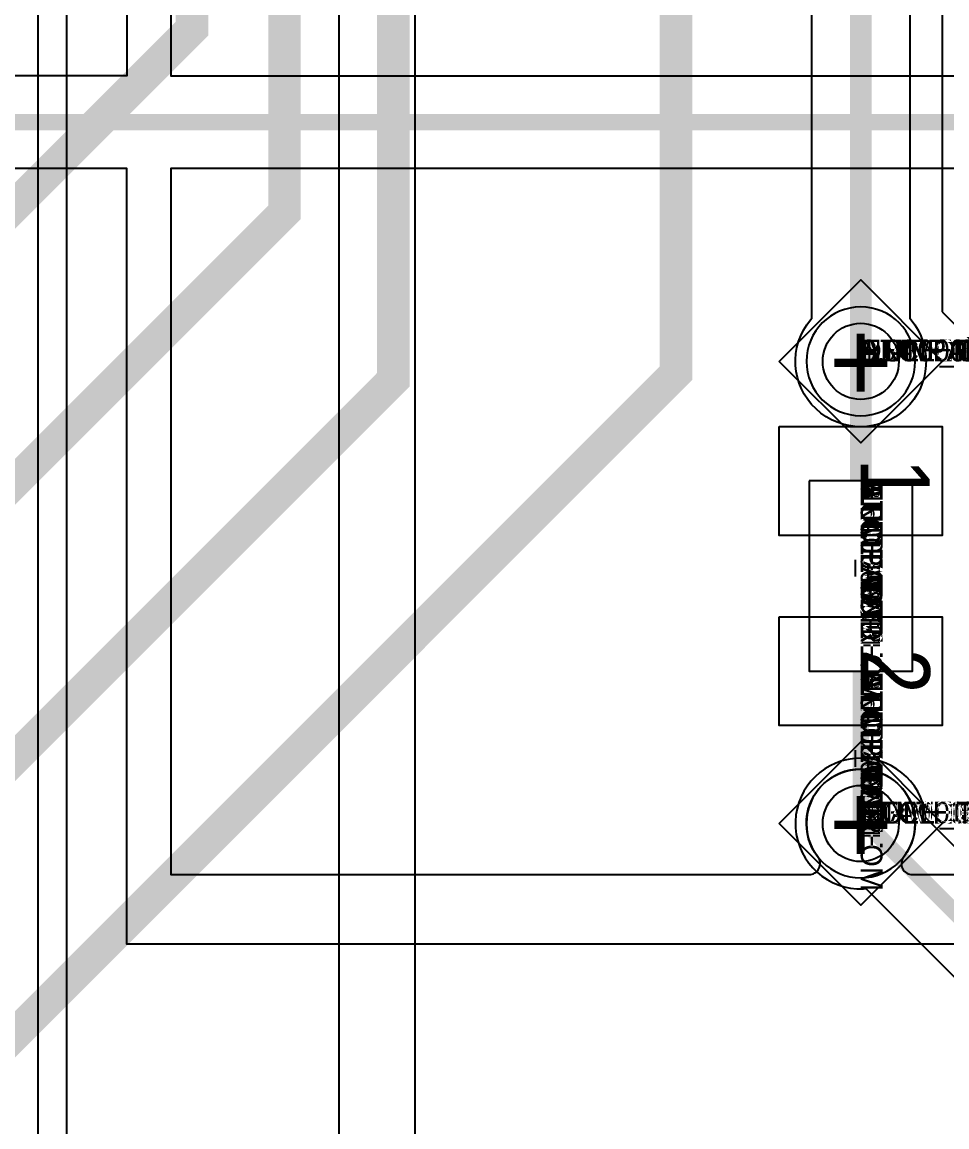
# Model space of a CAD drawing. Extents: x 0 to 323, y 0 to 320.
# Drawn here: x 16.74 to 25.24, y 6.56 to 16.72 of the extents above; entities that cross this region are included whole.
import ezdxf
from ezdxf.enums import TextEntityAlignment as Align

# ---------------------------------------------------------------- set-up
doc = ezdxf.new("R2010")
doc.units = 0
doc.header["$MEASUREMENT"] = 0
doc.layers.get('0').update_dxf_attribs({"linetype": 'CONTINUOUS'})
for name, color, linetype in [('CDN_FIGURES', 7, 'CONTINUOUS'), ('ETCH_BOTTOM', 7, 'CONTINUOUS'), ('ETCH_GND', 3, 'CONTINUOUS'), ('ETCH_INT1', 4, 'CONTINUOUS'), ('ETCH_INT2', 5, 'CONTINUOUS'), ('ETCH_PWR', 6, 'CONTINUOUS'), ('ETCH_TOP', 2, 'CONTINUOUS'), ('MANUFACTURING_NCLEGEND-1-6', 8, 'CONTINUOUS'), ('PACKAGE_GEOMETRY_ASSEMBLY_TOP', 11, 'CONTINUOUS'), ('PACKAGE_GEOMETRY_PIN_NUMBER', 9, 'CONTINUOUS')]:
    doc.layers.add(name, color=color, linetype=linetype)

# ---------------------------------------------------------------- blocks, each defined once
blk = doc.blocks.new('PAD_INFO')
for tag in ['SHAPE_TYPE', 'PAD_HEIGHT', 'PAD_LAYER', 'PAD_TYPE', 'PAD_WIDTH']:
    blk.add_attdef(tag, (0, 0), '', height=0.2)
at = {"flags": 2}
blk.add_attdef('CDN_TYPE', (0, 0), '', height=0.2, dxfattribs=at)
blk = doc.blocks.new('DRILL_INFO')
at = {"flags": 2}
blk.add_attdef('CDN_TYPE', (0, 0), '', height=0.2, dxfattribs=at)
for tag in ['FSHAPE', 'FCHAR', 'DRILL_HEIGHT', 'DIAMETER', 'PLATED', 'DRILL_WIDTH']:
    blk.add_attdef(tag, (0, 0), '', height=0.2)
blk = doc.blocks.new('VIA0700X0300')
at = {"layer": 'ETCH_BOTTOM'}
blk.add_circle((0, 0), 0.35, dxfattribs=at)
at = {"layer": 'ETCH_GND'}
blk.add_circle((0, 0), 0.35, dxfattribs=at)
at = {"layer": 'ETCH_INT1'}
blk.add_circle((0, 0), 0.35, dxfattribs=at)
at = {"layer": 'ETCH_INT2'}
blk.add_circle((0, 0), 0.35, dxfattribs=at)
at = {"layer": 'ETCH_PWR'}
blk.add_circle((0, 0), 0.35, dxfattribs=at)
at = {"layer": 'ETCH_TOP'}
blk.add_circle((0, 0), 0.35, dxfattribs=at)
ref = blk.add_blockref('PAD_INFO', (0, 0))
ref.add_attrib('PAD_LAYER', 'ETCH_TOP', (0, 0), dxfattribs={"height": 0.2})
ref.add_attrib('SHAPE_TYPE', 'NULL', (0, 0), dxfattribs={"height": 0.2})
ref.add_attrib('PAD_TYPE', 'ANTIPAD', (0, 0), dxfattribs={"height": 0.2})
ref.add_attrib('PAD_WIDTH', '0.000000', (0, 0), dxfattribs={"height": 0.2})
ref.add_attrib('PAD_HEIGHT', '0.000000', (0, 0), dxfattribs={"height": 0.2})
ref = blk.add_blockref('PAD_INFO', (0, 0))
ref.add_attrib('PAD_LAYER', 'ETCH_GND', (0, 0), dxfattribs={"height": 0.2})
ref.add_attrib('SHAPE_TYPE', 'NULL', (0, 0), dxfattribs={"height": 0.2})
ref.add_attrib('PAD_TYPE', 'ANTIPAD', (0, 0), dxfattribs={"height": 0.2})
ref.add_attrib('PAD_WIDTH', '0.000000', (0, 0), dxfattribs={"height": 0.2})
ref.add_attrib('PAD_HEIGHT', '0.000000', (0, 0), dxfattribs={"height": 0.2})
ref = blk.add_blockref('PAD_INFO', (0, 0))
ref.add_attrib('PAD_LAYER', 'ETCH_INT1', (0, 0), dxfattribs={"height": 0.2})
ref.add_attrib('SHAPE_TYPE', 'NULL', (0, 0), dxfattribs={"height": 0.2})
ref.add_attrib('PAD_TYPE', 'ANTIPAD', (0, 0), dxfattribs={"height": 0.2})
ref.add_attrib('PAD_WIDTH', '0.000000', (0, 0), dxfattribs={"height": 0.2})
ref.add_attrib('PAD_HEIGHT', '0.000000', (0, 0), dxfattribs={"height": 0.2})
ref = blk.add_blockref('PAD_INFO', (0, 0))
ref.add_attrib('PAD_LAYER', 'ETCH_INT2', (0, 0), dxfattribs={"height": 0.2})
ref.add_attrib('SHAPE_TYPE', 'NULL', (0, 0), dxfattribs={"height": 0.2})
ref.add_attrib('PAD_TYPE', 'ANTIPAD', (0, 0), dxfattribs={"height": 0.2})
ref.add_attrib('PAD_WIDTH', '0.000000', (0, 0), dxfattribs={"height": 0.2})
ref.add_attrib('PAD_HEIGHT', '0.000000', (0, 0), dxfattribs={"height": 0.2})
ref = blk.add_blockref('PAD_INFO', (0, 0))
ref.add_attrib('PAD_LAYER', 'ETCH_PWR', (0, 0), dxfattribs={"height": 0.2})
ref.add_attrib('SHAPE_TYPE', 'NULL', (0, 0), dxfattribs={"height": 0.2})
ref.add_attrib('PAD_TYPE', 'ANTIPAD', (0, 0), dxfattribs={"height": 0.2})
ref.add_attrib('PAD_WIDTH', '0.000000', (0, 0), dxfattribs={"height": 0.2})
ref.add_attrib('PAD_HEIGHT', '0.000000', (0, 0), dxfattribs={"height": 0.2})
ref = blk.add_blockref('PAD_INFO', (0, 0))
ref.add_attrib('PAD_LAYER', 'ETCH_BOTTOM', (0, 0), dxfattribs={"height": 0.2})
ref.add_attrib('SHAPE_TYPE', 'NULL', (0, 0), dxfattribs={"height": 0.2})
ref.add_attrib('PAD_TYPE', 'ANTIPAD', (0, 0), dxfattribs={"height": 0.2})
ref.add_attrib('PAD_WIDTH', '0.000000', (0, 0), dxfattribs={"height": 0.2})
ref.add_attrib('PAD_HEIGHT', '0.000000', (0, 0), dxfattribs={"height": 0.2})
ref = blk.add_blockref('PAD_INFO', (0, 0))
ref.add_attrib('PAD_LAYER', 'ETCH_TOP', (0, 0), dxfattribs={"height": 0.2})
ref.add_attrib('SHAPE_TYPE', 'NULL', (0, 0), dxfattribs={"height": 0.2})
ref.add_attrib('PAD_TYPE', 'THERMAL', (0, 0), dxfattribs={"height": 0.2})
ref.add_attrib('PAD_WIDTH', '0.000000', (0, 0), dxfattribs={"height": 0.2})
ref.add_attrib('PAD_HEIGHT', '0.000000', (0, 0), dxfattribs={"height": 0.2})
ref = blk.add_blockref('PAD_INFO', (0, 0))
ref.add_attrib('PAD_LAYER', 'ETCH_GND', (0, 0), dxfattribs={"height": 0.2})
ref.add_attrib('SHAPE_TYPE', 'NULL', (0, 0), dxfattribs={"height": 0.2})
ref.add_attrib('PAD_TYPE', 'THERMAL', (0, 0), dxfattribs={"height": 0.2})
ref.add_attrib('PAD_WIDTH', '0.000000', (0, 0), dxfattribs={"height": 0.2})
ref.add_attrib('PAD_HEIGHT', '0.000000', (0, 0), dxfattribs={"height": 0.2})
ref = blk.add_blockref('PAD_INFO', (0, 0))
ref.add_attrib('PAD_LAYER', 'ETCH_INT1', (0, 0), dxfattribs={"height": 0.2})
ref.add_attrib('SHAPE_TYPE', 'NULL', (0, 0), dxfattribs={"height": 0.2})
ref.add_attrib('PAD_TYPE', 'THERMAL', (0, 0), dxfattribs={"height": 0.2})
ref.add_attrib('PAD_WIDTH', '0.000000', (0, 0), dxfattribs={"height": 0.2})
ref.add_attrib('PAD_HEIGHT', '0.000000', (0, 0), dxfattribs={"height": 0.2})
ref = blk.add_blockref('PAD_INFO', (0, 0))
ref.add_attrib('PAD_LAYER', 'ETCH_INT2', (0, 0), dxfattribs={"height": 0.2})
ref.add_attrib('SHAPE_TYPE', 'NULL', (0, 0), dxfattribs={"height": 0.2})
ref.add_attrib('PAD_TYPE', 'THERMAL', (0, 0), dxfattribs={"height": 0.2})
ref.add_attrib('PAD_WIDTH', '0.000000', (0, 0), dxfattribs={"height": 0.2})
ref.add_attrib('PAD_HEIGHT', '0.000000', (0, 0), dxfattribs={"height": 0.2})
ref = blk.add_blockref('PAD_INFO', (0, 0))
ref.add_attrib('PAD_LAYER', 'ETCH_PWR', (0, 0), dxfattribs={"height": 0.2})
ref.add_attrib('SHAPE_TYPE', 'NULL', (0, 0), dxfattribs={"height": 0.2})
ref.add_attrib('PAD_TYPE', 'THERMAL', (0, 0), dxfattribs={"height": 0.2})
ref.add_attrib('PAD_WIDTH', '0.000000', (0, 0), dxfattribs={"height": 0.2})
ref.add_attrib('PAD_HEIGHT', '0.000000', (0, 0), dxfattribs={"height": 0.2})
ref = blk.add_blockref('PAD_INFO', (0, 0))
ref.add_attrib('PAD_LAYER', 'ETCH_BOTTOM', (0, 0), dxfattribs={"height": 0.2})
ref.add_attrib('SHAPE_TYPE', 'NULL', (0, 0), dxfattribs={"height": 0.2})
ref.add_attrib('PAD_TYPE', 'THERMAL', (0, 0), dxfattribs={"height": 0.2})
ref.add_attrib('PAD_WIDTH', '0.000000', (0, 0), dxfattribs={"height": 0.2})
ref.add_attrib('PAD_HEIGHT', '0.000000', (0, 0), dxfattribs={"height": 0.2})
ref = blk.add_blockref('PAD_INFO', (0, 0))
ref.add_attrib('PAD_LAYER', 'ETCH_TOP', (0, 0), dxfattribs={"height": 0.2})
ref.add_attrib('SHAPE_TYPE', 'CIRCLE', (0, 0), dxfattribs={"height": 0.2})
ref.add_attrib('PAD_TYPE', 'REGULAR', (0, 0), dxfattribs={"height": 0.2})
ref.add_attrib('PAD_WIDTH', '0.700000', (0, 0), dxfattribs={"height": 0.2})
ref.add_attrib('PAD_HEIGHT', '0.700000', (0, 0), dxfattribs={"height": 0.2})
ref = blk.add_blockref('PAD_INFO', (0, 0))
ref.add_attrib('PAD_LAYER', 'ETCH_GND', (0, 0), dxfattribs={"height": 0.2})
ref.add_attrib('SHAPE_TYPE', 'CIRCLE', (0, 0), dxfattribs={"height": 0.2})
ref.add_attrib('PAD_TYPE', 'REGULAR', (0, 0), dxfattribs={"height": 0.2})
ref.add_attrib('PAD_WIDTH', '0.700000', (0, 0), dxfattribs={"height": 0.2})
ref.add_attrib('PAD_HEIGHT', '0.700000', (0, 0), dxfattribs={"height": 0.2})
ref = blk.add_blockref('PAD_INFO', (0, 0))
ref.add_attrib('PAD_LAYER', 'ETCH_INT1', (0, 0), dxfattribs={"height": 0.2})
ref.add_attrib('SHAPE_TYPE', 'CIRCLE', (0, 0), dxfattribs={"height": 0.2})
ref.add_attrib('PAD_TYPE', 'REGULAR', (0, 0), dxfattribs={"height": 0.2})
ref.add_attrib('PAD_WIDTH', '0.700000', (0, 0), dxfattribs={"height": 0.2})
ref.add_attrib('PAD_HEIGHT', '0.700000', (0, 0), dxfattribs={"height": 0.2})
ref = blk.add_blockref('PAD_INFO', (0, 0))
ref.add_attrib('PAD_LAYER', 'ETCH_INT2', (0, 0), dxfattribs={"height": 0.2})
ref.add_attrib('SHAPE_TYPE', 'CIRCLE', (0, 0), dxfattribs={"height": 0.2})
ref.add_attrib('PAD_TYPE', 'REGULAR', (0, 0), dxfattribs={"height": 0.2})
ref.add_attrib('PAD_WIDTH', '0.700000', (0, 0), dxfattribs={"height": 0.2})
ref.add_attrib('PAD_HEIGHT', '0.700000', (0, 0), dxfattribs={"height": 0.2})
ref = blk.add_blockref('PAD_INFO', (0, 0))
ref.add_attrib('PAD_LAYER', 'ETCH_PWR', (0, 0), dxfattribs={"height": 0.2})
ref.add_attrib('SHAPE_TYPE', 'CIRCLE', (0, 0), dxfattribs={"height": 0.2})
ref.add_attrib('PAD_TYPE', 'REGULAR', (0, 0), dxfattribs={"height": 0.2})
ref.add_attrib('PAD_WIDTH', '0.700000', (0, 0), dxfattribs={"height": 0.2})
ref.add_attrib('PAD_HEIGHT', '0.700000', (0, 0), dxfattribs={"height": 0.2})
ref = blk.add_blockref('PAD_INFO', (0, 0))
ref.add_attrib('PAD_LAYER', 'ETCH_BOTTOM', (0, 0), dxfattribs={"height": 0.2})
ref.add_attrib('SHAPE_TYPE', 'CIRCLE', (0, 0), dxfattribs={"height": 0.2})
ref.add_attrib('PAD_TYPE', 'REGULAR', (0, 0), dxfattribs={"height": 0.2})
ref.add_attrib('PAD_WIDTH', '0.700000', (0, 0), dxfattribs={"height": 0.2})
ref.add_attrib('PAD_HEIGHT', '0.700000', (0, 0), dxfattribs={"height": 0.2})
ref = blk.add_blockref('DRILL_INFO', (0, 0))
ref.add_attrib('DIAMETER', '0.300000', (0, 0), dxfattribs={"height": 0.2})
ref.add_attrib('PLATED', 'PLATED', (0, 0), dxfattribs={"height": 0.2})
ref.add_attrib('FSHAPE', 'DIAMOND', (0, 0), dxfattribs={"height": 0.2})
ref.add_attrib('FCHAR', '+', (0, 0), dxfattribs={"height": 0.2})
ref.add_attrib('DRILL_WIDTH', '1.500000', (0, 0), dxfattribs={"height": 0.2})
ref.add_attrib('DRILL_HEIGHT', '1.500000', (0, 0), dxfattribs={"height": 0.2})
for tag in ['CDN_TYPE', 'PIN']:
    blk.add_attdef(tag, (0, 0), '', height=0.2)
at = {"flags": 2}
for tag in ['PSTKNAME', 'BBV']:
    blk.add_attdef(tag, (0, 0), '', height=0.2, dxfattribs=at)
blk = doc.blocks.new('FIGURE_DIAMOND')
at = {"layer": 'CDN_FIGURES'}
blk.add_lwpolyline([(-0.5, 0), (0, 0.5), (0.5, 0), (0, -0.5)], close=True, dxfattribs=at)
blk = doc.blocks.new('RC1000X1500TS')
at = {"layer": 'ETCH_TOP'}
blk.add_lwpolyline([(-0.5, -0.75), (-0.5, 0.75), (0.5, 0.75), (0.5, -0.75)], close=True, dxfattribs=at)
ref = blk.add_blockref('PAD_INFO', (0, 0))
ref.add_attrib('PAD_LAYER', 'ETCH_TOP', (0, 0), dxfattribs={"height": 0.2})
ref.add_attrib('SHAPE_TYPE', 'NULL', (0, 0), dxfattribs={"height": 0.2})
ref.add_attrib('PAD_TYPE', 'ANTIPAD', (0, 0), dxfattribs={"height": 0.2})
ref.add_attrib('PAD_WIDTH', '0.000000', (0, 0), dxfattribs={"height": 0.2})
ref.add_attrib('PAD_HEIGHT', '0.000000', (0, 0), dxfattribs={"height": 0.2})
ref = blk.add_blockref('PAD_INFO', (0, 0))
ref.add_attrib('PAD_LAYER', 'ETCH_GND', (0, 0), dxfattribs={"height": 0.2})
ref.add_attrib('SHAPE_TYPE', 'NULL', (0, 0), dxfattribs={"height": 0.2})
ref.add_attrib('PAD_TYPE', 'ANTIPAD', (0, 0), dxfattribs={"height": 0.2})
ref.add_attrib('PAD_WIDTH', '0.000000', (0, 0), dxfattribs={"height": 0.2})
ref.add_attrib('PAD_HEIGHT', '0.000000', (0, 0), dxfattribs={"height": 0.2})
ref = blk.add_blockref('PAD_INFO', (0, 0))
ref.add_attrib('PAD_LAYER', 'ETCH_INT1', (0, 0), dxfattribs={"height": 0.2})
ref.add_attrib('SHAPE_TYPE', 'NULL', (0, 0), dxfattribs={"height": 0.2})
ref.add_attrib('PAD_TYPE', 'ANTIPAD', (0, 0), dxfattribs={"height": 0.2})
ref.add_attrib('PAD_WIDTH', '0.000000', (0, 0), dxfattribs={"height": 0.2})
ref.add_attrib('PAD_HEIGHT', '0.000000', (0, 0), dxfattribs={"height": 0.2})
ref = blk.add_blockref('PAD_INFO', (0, 0))
ref.add_attrib('PAD_LAYER', 'ETCH_INT2', (0, 0), dxfattribs={"height": 0.2})
ref.add_attrib('SHAPE_TYPE', 'NULL', (0, 0), dxfattribs={"height": 0.2})
ref.add_attrib('PAD_TYPE', 'ANTIPAD', (0, 0), dxfattribs={"height": 0.2})
ref.add_attrib('PAD_WIDTH', '0.000000', (0, 0), dxfattribs={"height": 0.2})
ref.add_attrib('PAD_HEIGHT', '0.000000', (0, 0), dxfattribs={"height": 0.2})
ref = blk.add_blockref('PAD_INFO', (0, 0))
ref.add_attrib('PAD_LAYER', 'ETCH_PWR', (0, 0), dxfattribs={"height": 0.2})
ref.add_attrib('SHAPE_TYPE', 'NULL', (0, 0), dxfattribs={"height": 0.2})
ref.add_attrib('PAD_TYPE', 'ANTIPAD', (0, 0), dxfattribs={"height": 0.2})
ref.add_attrib('PAD_WIDTH', '0.000000', (0, 0), dxfattribs={"height": 0.2})
ref.add_attrib('PAD_HEIGHT', '0.000000', (0, 0), dxfattribs={"height": 0.2})
ref = blk.add_blockref('PAD_INFO', (0, 0))
ref.add_attrib('PAD_LAYER', 'ETCH_BOTTOM', (0, 0), dxfattribs={"height": 0.2})
ref.add_attrib('SHAPE_TYPE', 'NULL', (0, 0), dxfattribs={"height": 0.2})
ref.add_attrib('PAD_TYPE', 'ANTIPAD', (0, 0), dxfattribs={"height": 0.2})
ref.add_attrib('PAD_WIDTH', '0.000000', (0, 0), dxfattribs={"height": 0.2})
ref.add_attrib('PAD_HEIGHT', '0.000000', (0, 0), dxfattribs={"height": 0.2})
ref = blk.add_blockref('PAD_INFO', (0, 0))
ref.add_attrib('PAD_LAYER', 'ETCH_TOP', (0, 0), dxfattribs={"height": 0.2})
ref.add_attrib('SHAPE_TYPE', 'NULL', (0, 0), dxfattribs={"height": 0.2})
ref.add_attrib('PAD_TYPE', 'THERMAL', (0, 0), dxfattribs={"height": 0.2})
ref.add_attrib('PAD_WIDTH', '0.000000', (0, 0), dxfattribs={"height": 0.2})
ref.add_attrib('PAD_HEIGHT', '0.000000', (0, 0), dxfattribs={"height": 0.2})
ref = blk.add_blockref('PAD_INFO', (0, 0))
ref.add_attrib('PAD_LAYER', 'ETCH_GND', (0, 0), dxfattribs={"height": 0.2})
ref.add_attrib('SHAPE_TYPE', 'NULL', (0, 0), dxfattribs={"height": 0.2})
ref.add_attrib('PAD_TYPE', 'THERMAL', (0, 0), dxfattribs={"height": 0.2})
ref.add_attrib('PAD_WIDTH', '0.000000', (0, 0), dxfattribs={"height": 0.2})
ref.add_attrib('PAD_HEIGHT', '0.000000', (0, 0), dxfattribs={"height": 0.2})
ref = blk.add_blockref('PAD_INFO', (0, 0))
ref.add_attrib('PAD_LAYER', 'ETCH_INT1', (0, 0), dxfattribs={"height": 0.2})
ref.add_attrib('SHAPE_TYPE', 'NULL', (0, 0), dxfattribs={"height": 0.2})
ref.add_attrib('PAD_TYPE', 'THERMAL', (0, 0), dxfattribs={"height": 0.2})
ref.add_attrib('PAD_WIDTH', '0.000000', (0, 0), dxfattribs={"height": 0.2})
ref.add_attrib('PAD_HEIGHT', '0.000000', (0, 0), dxfattribs={"height": 0.2})
ref = blk.add_blockref('PAD_INFO', (0, 0))
ref.add_attrib('PAD_LAYER', 'ETCH_INT2', (0, 0), dxfattribs={"height": 0.2})
ref.add_attrib('SHAPE_TYPE', 'NULL', (0, 0), dxfattribs={"height": 0.2})
ref.add_attrib('PAD_TYPE', 'THERMAL', (0, 0), dxfattribs={"height": 0.2})
ref.add_attrib('PAD_WIDTH', '0.000000', (0, 0), dxfattribs={"height": 0.2})
ref.add_attrib('PAD_HEIGHT', '0.000000', (0, 0), dxfattribs={"height": 0.2})
ref = blk.add_blockref('PAD_INFO', (0, 0))
ref.add_attrib('PAD_LAYER', 'ETCH_PWR', (0, 0), dxfattribs={"height": 0.2})
ref.add_attrib('SHAPE_TYPE', 'NULL', (0, 0), dxfattribs={"height": 0.2})
ref.add_attrib('PAD_TYPE', 'THERMAL', (0, 0), dxfattribs={"height": 0.2})
ref.add_attrib('PAD_WIDTH', '0.000000', (0, 0), dxfattribs={"height": 0.2})
ref.add_attrib('PAD_HEIGHT', '0.000000', (0, 0), dxfattribs={"height": 0.2})
ref = blk.add_blockref('PAD_INFO', (0, 0))
ref.add_attrib('PAD_LAYER', 'ETCH_BOTTOM', (0, 0), dxfattribs={"height": 0.2})
ref.add_attrib('SHAPE_TYPE', 'NULL', (0, 0), dxfattribs={"height": 0.2})
ref.add_attrib('PAD_TYPE', 'THERMAL', (0, 0), dxfattribs={"height": 0.2})
ref.add_attrib('PAD_WIDTH', '0.000000', (0, 0), dxfattribs={"height": 0.2})
ref.add_attrib('PAD_HEIGHT', '0.000000', (0, 0), dxfattribs={"height": 0.2})
ref = blk.add_blockref('PAD_INFO', (0, 0))
ref.add_attrib('PAD_LAYER', 'ETCH_GND', (0, 0), dxfattribs={"height": 0.2})
ref.add_attrib('SHAPE_TYPE', 'NULL', (0, 0), dxfattribs={"height": 0.2})
ref.add_attrib('PAD_TYPE', 'REGULAR', (0, 0), dxfattribs={"height": 0.2})
ref.add_attrib('PAD_WIDTH', '0.000000', (0, 0), dxfattribs={"height": 0.2})
ref.add_attrib('PAD_HEIGHT', '0.000000', (0, 0), dxfattribs={"height": 0.2})
ref = blk.add_blockref('PAD_INFO', (0, 0))
ref.add_attrib('PAD_LAYER', 'ETCH_INT1', (0, 0), dxfattribs={"height": 0.2})
ref.add_attrib('SHAPE_TYPE', 'NULL', (0, 0), dxfattribs={"height": 0.2})
ref.add_attrib('PAD_TYPE', 'REGULAR', (0, 0), dxfattribs={"height": 0.2})
ref.add_attrib('PAD_WIDTH', '0.000000', (0, 0), dxfattribs={"height": 0.2})
ref.add_attrib('PAD_HEIGHT', '0.000000', (0, 0), dxfattribs={"height": 0.2})
ref = blk.add_blockref('PAD_INFO', (0, 0))
ref.add_attrib('PAD_LAYER', 'ETCH_INT2', (0, 0), dxfattribs={"height": 0.2})
ref.add_attrib('SHAPE_TYPE', 'NULL', (0, 0), dxfattribs={"height": 0.2})
ref.add_attrib('PAD_TYPE', 'REGULAR', (0, 0), dxfattribs={"height": 0.2})
ref.add_attrib('PAD_WIDTH', '0.000000', (0, 0), dxfattribs={"height": 0.2})
ref.add_attrib('PAD_HEIGHT', '0.000000', (0, 0), dxfattribs={"height": 0.2})
ref = blk.add_blockref('PAD_INFO', (0, 0))
ref.add_attrib('PAD_LAYER', 'ETCH_PWR', (0, 0), dxfattribs={"height": 0.2})
ref.add_attrib('SHAPE_TYPE', 'NULL', (0, 0), dxfattribs={"height": 0.2})
ref.add_attrib('PAD_TYPE', 'REGULAR', (0, 0), dxfattribs={"height": 0.2})
ref.add_attrib('PAD_WIDTH', '0.000000', (0, 0), dxfattribs={"height": 0.2})
ref.add_attrib('PAD_HEIGHT', '0.000000', (0, 0), dxfattribs={"height": 0.2})
ref = blk.add_blockref('PAD_INFO', (0, 0))
ref.add_attrib('PAD_LAYER', 'ETCH_BOTTOM', (0, 0), dxfattribs={"height": 0.2})
ref.add_attrib('SHAPE_TYPE', 'NULL', (0, 0), dxfattribs={"height": 0.2})
ref.add_attrib('PAD_TYPE', 'REGULAR', (0, 0), dxfattribs={"height": 0.2})
ref.add_attrib('PAD_WIDTH', '0.000000', (0, 0), dxfattribs={"height": 0.2})
ref.add_attrib('PAD_HEIGHT', '0.000000', (0, 0), dxfattribs={"height": 0.2})
ref = blk.add_blockref('DRILL_INFO', (0, 0))
ref.add_attrib('DIAMETER', '0.000000', (0, 0), dxfattribs={"height": 0.2})
ref.add_attrib('PLATED', 'PLATED', (0, 0), dxfattribs={"height": 0.2})
ref.add_attrib('FSHAPE', 'NULL', (0, 0), dxfattribs={"height": 0.2})
ref.add_attrib('DRILL_WIDTH', '0.000000', (0, 0), dxfattribs={"height": 0.2})
ref.add_attrib('DRILL_HEIGHT', '0.000000', (0, 0), dxfattribs={"height": 0.2})
ref = blk.add_blockref('PAD_INFO', (0, 0))
ref.add_attrib('PAD_LAYER', 'ETCH_TOP', (0, 0), dxfattribs={"height": 0.2})
ref.add_attrib('SHAPE_TYPE', 'RECTANGLE', (0, 0), dxfattribs={"height": 0.2})
ref.add_attrib('PAD_TYPE', 'REGULAR', (0, 0), dxfattribs={"height": 0.2})
ref.add_attrib('PAD_WIDTH', '1.000000', (0, 0), dxfattribs={"height": 0.2})
ref.add_attrib('PAD_HEIGHT', '1.500000', (0, 0), dxfattribs={"height": 0.2})
for tag in ['CDN_TYPE', 'PIN']:
    blk.add_attdef(tag, (0, 0), '', height=0.2)
at = {"flags": 2}
for tag in ['PSTKNAME', 'BBV']:
    blk.add_attdef(tag, (0, 0), '', height=0.2, dxfattribs=at)
blk = doc.blocks.new('F56')
at = {"layer": 'PACKAGE_GEOMETRY_ASSEMBLY_TOP'}
blk.add_lwpolyline([(0, -0.475), (1.75, -0.475), (1.75, 0.475), (0, 0.475)], close=True, dxfattribs=at)
at = {"layer": 'ETCH_TOP'}
ref = blk.add_blockref('RC1000X1500TS', (0, 0), dxfattribs=at)
ref.add_attrib('CDN_TYPE', 'PIN', (0, 0), dxfattribs={"height": 0.2})
ref.add_attrib('PIN', '1', (0, 0), dxfattribs={"height": 0.2})
ref = blk.add_blockref('RC1000X1500TS', (1.75, 0), dxfattribs=at)
ref.add_attrib('CDN_TYPE', 'PIN', (0, 0), dxfattribs={"height": 0.2})
ref.add_attrib('PIN', '2', (0, 0), dxfattribs={"height": 0.2})
at = {"flags": 2}
for tag in ['SYMBOL_TYPE', 'CDN_TYPE', 'REFDES']:
    blk.add_attdef(tag, (0, 0), '', height=0.2, dxfattribs=at)

msp = doc.modelspace()

# ---------------------------------------------------------------- linework, layer by layer
at = {"layer": 'ETCH_BOTTOM'}
for points, format in [([(31.66, 35.193), (19.65, 35.193), (19.65, 33.675), (15.539, 33.675), (15.524, 33.703, 4.117208), (15.52, 32.648), (15.534, 32.675), (19.65, 32.675), (19.65, 31.14), (15.536, 31.14), (15.522, 31.168, 4.117734), (15.522, 30.113), (15.536, 30.14), (19.65, 30.14), (19.65, 5.149), (48.758, 5.149, -0.668179)], "xyb"), ([(74.2, 32.05, 0.15, 0.15, 0), (74.2, 17.587, 0.15, 0.15, 0), (65.763, 9.15, 0.15, 0.15, 0), (52.926, 9.15, 0.15, 0.15, 0), (51.201, 7.425, 0.15, 0.15, 0), (26.425, 7.425, 0.15, 0.15, 0), (24.5, 9.35, 0.15, 0.15, 0), (24.45, 9.35, 0.15, 0.15, 0)], "xyseb"), ([(49.611, 5.757), (20.352, 5.757), (20.352, 26.959, -0.501628), (20.482, 27.056, 0.072352), (20.696, 27.025), (20.873, 27.025), (20.883, 27.02, 0.012777), (20.918, 27.005), (20.95, 26.992), (20.95, 24.8), (23.75, 24.8), (23.75, 28.85), (20.95, 28.85), (20.95, 28.525), (20.696, 28.525, 0.072352), (20.482, 28.494, -0.501628), (20.352, 28.591), (20.352, 30.14), (25.422, 30.14)], "xyb"), ([(24.45, 13.6, 0.2, 0.2, 0), (24.45, 17.6, 0.2, 0.2, 0), (22.75, 19.3, 0.2, 0.2, 0)], "xyseb"), ([(26.601, 7.85), (25.048, 9.403), (25.046, 9.421, 2.290269), (24.475, 8.75), (24.497, 8.751), (26.249, 7)], "xyb")]:
    msp.add_lwpolyline(points, format=format, dxfattribs=at)
msp.add_lwpolyline([(24.912, 13.983, -2.129243), (23.988, 13.983), (24, 13.997), (24, 17.414), (22.713, 18.701), (22.695, 18.703, -2.129602), (23.348, 19.355), (23.349, 19.337), (24.9, 17.786), (24.9, 13.997)], format="xyb", close=True, dxfattribs=at)
at = {"layer": 'ETCH_GND'}
for points in [[(24.95, 13.6, 1), (23.95, 13.6, 1)], [(24.95, 9.35, 1), (23.95, 9.35, 1)]]:
    msp.add_lwpolyline(points, format="xyb", close=True, dxfattribs=at)
at = {"layer": 'ETCH_INT1'}
msp.add_lwpolyline([(163.162, 0.85), (23.688, 0.85), (20.657, 3.881), (16.885, 3.881), (16.885, 33.296), (50.367, 33.296), (50.367, 52.059), (47.791, 54.634), (47.791, 69.928), (47.8, 69.93), (47.8, 70.669), (47.791, 70.672), (47.791, 75.866), (50.084, 78.159), (81.942, 78.159), (81.942, 80.416), (83.884, 82.359), (86.742, 82.359)], dxfattribs=at)
msp.add_lwpolyline([(163.1, 1), (23.75, 1), (20.577, 4.173), (20.518, 4.114), (17.147, 4.114), (17.147, 32.918), (17.234, 33.005), (25.197, 33.005), (25.197, 28.908), (25.2, 28.905), (25.2, 14.055), (29.302, 9.953, -0.418102), (29.301, 9.808, 1.013667), (30.008, 9.101, -0.418102), (30.153, 9.102), (34.155, 5.1), (34.21, 5.1), (34.252, 5.058), (53.24, 5.058, -0.490447)], format="xyb", dxfattribs=at)
for points in [[(24.45, 14.1, 1), (24.45, 13.1, 1)], [(24.45, 9.85, 1), (24.45, 8.85, 1)]]:
    msp.add_lwpolyline(points, format="xyb", close=True, dxfattribs=at)
at = {"layer": 'ETCH_INT2'}
for points, format in [([(35.2, 15.8, 0.15, 0.15, 0), (15.691, 15.8, 0.15, 0.15, 0), (14.966, 16.525, 0.15, 0.15, 0), (11.784, 16.525, 0.15, 0.15, 0), (8.675, 19.634, 0.15, 0.15, 0), (8.675, 64.825, 0.15, 0.15, 0)], "xyseb"), ([(59.194, 32.947), (17.699, 32.947), (17.699, 16.225), (15.867, 16.225), (15.205, 16.887, -0.448395), (15.214, 17.038, 2.634574), (13.69, 17.123, -0.669693), (13.619, 16.95), (12.841, 16.95, -0.669693), (12.77, 17.123, 1.289173), (10.857, 18.265, -0.569037), (10.688, 18.222), (9.1, 19.81), (9.1, 64.582)], "xyb"), ([(53.488, 8.241), (17.699, 8.241), (17.699, 15.375), (15.651, 15.375), (15.648, 15.327, -1.245407), (13.49, 15.95, 0.569164), (13.401, 16.1), (13.059, 16.1, 0.569164), (12.97, 15.95, -2.149371), (11.246, 16.302, 0.448627), (11.255, 16.453), (8.25, 19.458), (8.25, 64.499)], "xyb"), ([(60.136, 32.25), (18.106, 32.25), (18.106, 16.225), (34.936, 16.225), (34.948, 16.232, -1.740689), (34.948, 15.368), (34.936, 15.375), (18.106, 15.375), (18.106, 8.88), (23.975, 8.88, 0.62357), (24.055, 9.043, -2.041056), (24.845, 9.043), (24.845, 9.043, 0.62357), (24.925, 8.88), (26.54, 8.88, 0.588936), (26.626, 9.035, -1.803436), (27.474, 9.035, 0.588936), (27.56, 8.88), (29.273, 8.88, 0.707802), (29.337, 9.06, -2.837864), (29.963, 9.06, 0.707802), (30.027, 8.88), (63.856, 8.88)], "xyb")]:
    msp.add_lwpolyline(points, format=format, dxfattribs=at)
msp.add_lwpolyline([(24.95, 13.6, 1), (23.95, 13.6, 1)], format="xyb", close=True, dxfattribs=at)
at = {"layer": 'ETCH_PWR'}
for points in [[(24.45, 14.1, 1), (24.45, 13.1, 1)], [(24.45, 9.85, 1), (24.45, 8.85, 1)]]:
    msp.add_lwpolyline(points, format="xyb", close=True, dxfattribs=at)
at = {"layer": 'ETCH_TOP'}
for points in [[(21.661, 22.611, 0.3, 0.3, 0), (20.361, 22.611, 0.3, 0.3, 0), (18.3, 20.55, 0.3, 0.3, 0), (18.3, 16.66, 0.3, 0.3, 0), (14.5, 12.86, 0.3, 0.3, 0)], [(27.311, 21.961, 0.3, 0.3, 0), (25.56, 21.961, 0.3, 0.3, 0), (24.827, 21.228, 0.3, 0.3, 0), (24.827, 19.529, 0.3, 0.3, 0), (22.75, 17.452, 0.3, 0.3, 0), (22.75, 13.49, 0.3, 0.3, 0), (14.5, 5.24, 0.3, 0.3, 0)], [(21.661, 21.961, 0.3, 0.3, 0), (20.811, 21.961, 0.3, 0.3, 0), (19.15, 20.3, 0.3, 0.3, 0), (19.15, 14.97, 0.3, 0.3, 0), (14.5, 10.32, 0.3, 0.3, 0)], [(21.661, 21.311, 0.3, 0.3, 0), (20.919, 21.311, 0.3, 0.3, 0), (20.15, 20.542, 0.3, 0.3, 0), (20.15, 13.43, 0.3, 0.3, 0), (14.5, 7.78, 0.3, 0.3, 0)], [(24.45, 12.5, 0.2, 0.2, 0), (24.45, 13.6, 0.2, 0.2, 0)], [(24.45, 10.75, 0.15, 0.15, 0), (24.45, 9.35, 0.15, 0.15, 0)]]:
    msp.add_lwpolyline(points, format="xyseb", dxfattribs=at)

# ---------------------------------------------------------------- block references
at = {"rotation": 270}
msp.add_blockref('F56', (24.45, 12.5), dxfattribs=at)
at = {"layer": 'ETCH_TOP'}
for p in [(24.45, 13.6), (24.45, 9.35)]:
    msp.add_blockref('VIA0700X0300', p, dxfattribs=at)
at = {"layer": 'MANUFACTURING_NCLEGEND-1-6', "xscale": 1.5, "yscale": 1.5}
for p in [(24.45, 13.6), (24.45, 9.35)]:
    msp.add_blockref('FIGURE_DIAMOND', p, dxfattribs=at)

# ---------------------------------------------------------------- texts
at = {"layer": 'MANUFACTURING_NCLEGEND-1-6'}
for p in [(24.45, 13.6), (24.45, 9.35)]:
    msp.add_text('+', height=0.75, dxfattribs=at).set_placement(p, align=Align.MIDDLE_CENTER)
at = {"layer": 'PACKAGE_GEOMETRY_PIN_NUMBER', "width": 0.88}
for s, p in [('1', (24.45, 12.5)), ('2', (24.45, 10.75))]:
    msp.add_text(s, height=0.635, rotation=270, dxfattribs=at).set_placement(p, align=Align.CENTER)

doc.saveas('drawing.dxf')
